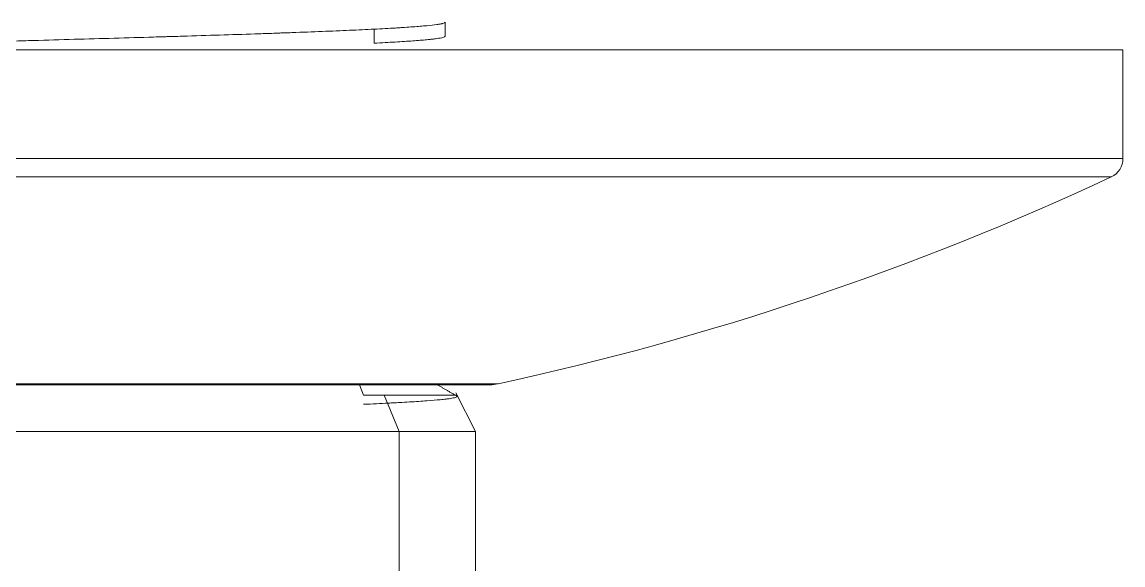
# Model space of a CAD drawing. Header units: millimetres. Extents: x 2915 to 5291, y 1031 to 4391.
# Drawn here: x 3874.27 to 3901.47, y 4034.16 to 4047.57 of the extents above; entities that cross this region are included whole.
import ezdxf

# ---------------------------------------------------------------- set-up
doc = ezdxf.new("R2010")
doc.units = ezdxf.units.MM

msp = doc.modelspace()

# ---------------------------------------------------------------- linework, layer by layer
at = {"linetype": 'Continuous', "lineweight": 13}
for p, q in [((3882.963, 4047.396), (3882.963, 4047.05)), ((3901.466, 4044.201), (3865.307, 4044.201)), ((3901.178, 4043.748), (3865.405, 4043.748)), ((3886.028, 4038.636), (3870.544, 4038.636)), ((3883.212, 4038.357), (3883.585, 4037.457)), ((3883.585, 4008.457), (3883.585, 4037.457))]:
    msp.add_line(p, q, dxfattribs=at)
at = {"linetype": 'Continuous', "lineweight": 18}
for p, q in [((3884.716, 4047.222), (3884.716, 4047.567)), ((3865.307, 4046.884), (3901.466, 4046.884)), ((3901.466, 4044.201), (3901.466, 4046.884)), ((3870.616, 4038.613), (3885.816, 4038.613)), ((3882.703, 4038.357), (3882.603, 4038.613)), ((3885.466, 4037.457), (3884.987, 4038.414)), ((3863.466, 4037.457), (3883.585, 4037.457)), ((3883.585, 4037.457), (3885.466, 4037.457)), ((3885.466, 4008.457), (3885.466, 4037.457))]:
    msp.add_line(p, q, dxfattribs=at)
for centre, radius, start, end in [((3900.966, 4044.201), 0.5, 295.0583, 0), ((3870.85, 4108.612), 71.604, 282.23731, 295.05826), ((3885.816, 4039.613), 1, 270, 282.2373)]:
    msp.add_arc(centre, radius, start, end, dxfattribs=at)
for points, knots in [([(3883.434, 4048.288), (3883.394, 4048.261), (3883.036, 4048.199), (3881.511, 4048.1), (3878.842, 4047.991), (3875.56, 4047.883), (3872.124, 4047.774), (3869.017, 4047.665), (3866.674, 4047.556), (3865.573, 4047.46), (3865.46, 4047.401), (3865.503, 4047.377)], [0, 0, 0, 0, 0.086532, 0.206045, 0.325558, 0.445071, 0.564584, 0.684097, 0.803609, 0.923122, 1, 1, 1, 1]), ([(3882.963, 4047.396), (3882.774, 4047.387), (3882.572, 4047.377), (3882.145, 4047.359), (3881.92, 4047.349), (3881.445, 4047.33), (3881.196, 4047.321), (3880.87, 4047.309), (3880.804, 4047.306), (3880.703, 4047.303), (3880.67, 4047.302), (3880.602, 4047.299), (3880.433, 4047.293), (3880.26, 4047.287), (3879.84, 4047.273), (3879.553, 4047.264), (3878.962, 4047.245), (3878.659, 4047.236), (3878.194, 4047.221), (3878.036, 4047.217), (3877.837, 4047.211), (3877.797, 4047.21), (3877.717, 4047.207), (3877.677, 4047.206), (3877.557, 4047.202), (3877.476, 4047.2), (3877.073, 4047.188), (3876.747, 4047.179), (3876.092, 4047.16), (3875.761, 4047.151), (3875.096, 4047.132), (3874.76, 4047.122), (3874.338, 4047.11), (3874.253, 4047.108), (3874.085, 4047.103), (3873.832, 4047.096), (3873.581, 4047.089), (3873.082, 4047.075), (3872.752, 4047.066), (3872.097, 4047.047), (3871.773, 4047.038), (3871.292, 4047.023), (3871.132, 4047.019), (3870.933, 4047.013), (3870.894, 4047.011), (3870.814, 4047.009), (3870.696, 4047.005), (3870.579, 4047.002), (3870.192, 4046.99), (3869.89, 4046.98), (3869.302, 4046.962), (3869.017, 4046.952), (3868.6, 4046.938), (3868.464, 4046.934), (3868.262, 4046.927), (3868.195, 4046.924), (3868.062, 4046.919), (3867.997, 4046.917), (3867.671, 4046.905), (3867.423, 4046.895), (3867.168, 4046.885), (3867.148, 4046.884), (3867.129, 4046.884)], [0, 0, 0, 0, 0.055301, 0.055301, 0.110601, 0.110601, 0.165902, 0.165902, 0.179727, 0.179727, 0.186639, 0.186639, 0.193552, 0.221202, 0.221202, 0.276503, 0.276503, 0.331803, 0.331803, 0.359454, 0.359454, 0.366366, 0.366366, 0.373279, 0.373279, 0.387104, 0.387104, 0.442404, 0.442404, 0.497705, 0.497705, 0.553006, 0.553006, 0.566831, 0.566831, 0.580656, 0.608306, 0.608306, 0.663607, 0.663607, 0.718907, 0.718907, 0.746558, 0.746558, 0.75347, 0.75347, 0.760383, 0.774208, 0.774208, 0.829508, 0.829508, 0.884809, 0.884809, 0.912459, 0.912459, 0.926284, 0.926284, 0.94011, 0.94011, 0.99541, 0.99541, 1, 1, 1, 1]), ([(3884.716, 4047.568), (3884.716, 4047.567), (3884.716, 4047.567), (3884.715, 4047.557), (3884.697, 4047.548), (3884.654, 4047.536), (3884.645, 4047.533), (3884.629, 4047.53), (3884.623, 4047.529), (3884.612, 4047.526), (3884.581, 4047.52), (3884.544, 4047.514), (3884.444, 4047.5), (3884.362, 4047.491), (3884.166, 4047.472), (3884.052, 4047.463), (3883.859, 4047.449), (3883.79, 4047.444), (3883.681, 4047.437), (3883.644, 4047.434), (3883.567, 4047.429), (3883.528, 4047.427), (3883.328, 4047.415), (3883.153, 4047.406), (3882.963, 4047.396)], [0, 0, 0, 0, 0.004975, 0.004975, 0.170813, 0.170813, 0.212272, 0.212272, 0.233002, 0.233002, 0.253732, 0.33665, 0.33665, 0.502488, 0.502488, 0.668325, 0.668325, 0.751244, 0.751244, 0.792703, 0.792703, 0.834163, 0.834163, 1, 1, 1, 1]), ([(3882.963, 4047.05), (3883.153, 4047.06), (3883.327, 4047.069), (3883.645, 4047.088), (3883.789, 4047.097), (3884.047, 4047.116), (3884.162, 4047.126), (3884.286, 4047.138), (3884.309, 4047.14), (3884.344, 4047.144), (3884.355, 4047.145), (3884.377, 4047.147), (3884.43, 4047.153), (3884.477, 4047.159), (3884.577, 4047.173), (3884.628, 4047.182), (3884.696, 4047.201), (3884.714, 4047.211), (3884.716, 4047.221), (3884.716, 4047.221), (3884.716, 4047.222)], [0, 0, 0, 0, 0.165153, 0.165153, 0.330306, 0.330306, 0.495458, 0.495458, 0.536747, 0.536747, 0.557391, 0.557391, 0.578035, 0.660611, 0.660611, 0.825764, 0.825764, 0.990917, 0.990917, 1, 1, 1, 1]), ([(3885.013, 4038.332), (3885.013, 4038.331), (3885.014, 4038.33), (3885.019, 4038.319), (3885.007, 4038.31), (3884.948, 4038.291), (3884.902, 4038.281), (3884.824, 4038.269), (3884.799, 4038.266), (3884.771, 4038.262), (3884.752, 4038.26), (3884.742, 4038.259), (3884.692, 4038.253), (3884.648, 4038.248), (3884.504, 4038.234), (3884.392, 4038.225), (3884.138, 4038.206), (3883.995, 4038.196), (3883.757, 4038.182), (3883.674, 4038.177), (3883.544, 4038.17), (3883.499, 4038.168), (3883.408, 4038.163), (3883.362, 4038.161), (3883.125, 4038.149), (3882.921, 4038.139), (3882.703, 4038.13)], [0, 0, 0, 0, 0.01514, 0.01514, 0.155835, 0.155835, 0.296529, 0.296529, 0.331702, 0.349289, 0.349289, 0.366876, 0.366876, 0.437223, 0.437223, 0.577917, 0.577917, 0.718612, 0.718612, 0.788959, 0.788959, 0.824132, 0.824132, 0.859306, 0.859306, 1, 1, 1, 1]), ([(3885.015, 4038.357), (3885.016, 4038.357), (3884.998, 4038.358), (3884.94, 4038.358), (3884.846, 4038.358), (3884.785, 4038.358), (3884.636, 4038.358), (3884.548, 4038.358), (3884.348, 4038.358), (3884.123, 4038.358), (3883.848, 4038.358), (3883.549, 4038.358), (3883.387, 4038.357), (3883.212, 4038.357)], [0, 0, 0, 0, 0.110566, 0.258805, 0.258805, 0.407044, 0.407044, 0.555283, 0.555283, 0.703522, 0.851761, 0.851761, 1, 1, 1, 1])]:
    msp.add_open_spline(points, degree=3, knots=knots, dxfattribs=at)
for points, degree in [([(3885.023, 4038.325), (3884.774, 4038.469), (3884.526, 4038.613)], 2), ([(3883.212, 4038.357), (3883.052, 4038.357), (3882.882, 4038.357), (3882.703, 4038.357)], 3)]:
    msp.add_open_spline(points, degree=degree, dxfattribs=at)

doc.saveas('drawing.dxf')
